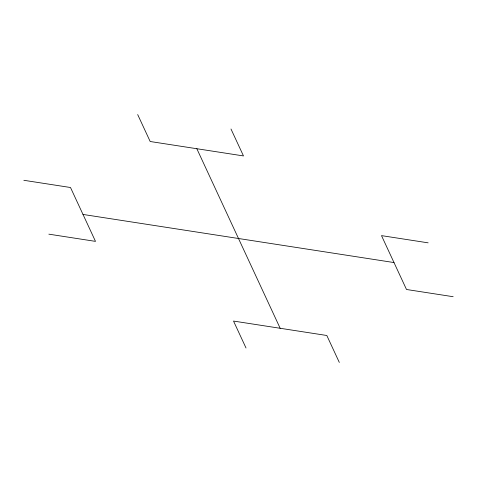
<?xml version="1.0" encoding="UTF-8"?>
<svg xmlns="http://www.w3.org/2000/svg" width="477" height="477" viewBox="0 0 477 477"><rect width="100%" height="100%" fill="white"/><g stroke="black" fill="none" stroke-linecap="round" stroke-linejoin="round"><path stroke-width="0.72" d="M23.85 180.294L70.501 187.509L95.501 241.38L48.851 234.159M428.149 242.841L381.499 235.62L406.499 289.491L453.15 296.706M82.998 214.441L394.002 262.559M230.981 129.005L243.485 155.937L150.183 141.508L137.686 114.575M339.314 362.425L326.817 335.492L233.515 321.063L246.019 347.995M196.834 148.723L280.166 328.277"/></g></svg>
